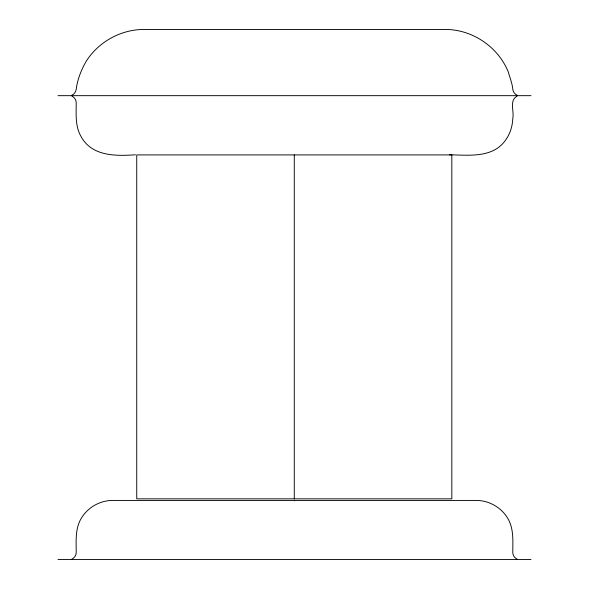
<?xml version="1.0" encoding="UTF-8"?>
<svg xmlns="http://www.w3.org/2000/svg" width="589" height="589" viewBox="0 0 589 589"><rect width="100%" height="100%" fill="white"/><g stroke="black" fill="none" stroke-linecap="round" stroke-linejoin="round"><path stroke-width="0.88" d="M517.009 96.191C509.073 100.454 514.337 111.49 512.798 118.411C512.474 126.525 509.927 134.498 504.957 140.97C492.058 158.294 468.211 155.091 449.451 154.789M71.991 559.027C74.464 557.879 76.084 555.456 76.202 552.725C76.239 541.652 75.112 529.96 80.435 519.785C86.649 508.108 99.357 500.444 112.587 500.429L476.413 500.429C489.643 500.444 502.351 508.108 508.565 519.785C513.888 529.96 512.761 541.652 512.798 552.725C512.916 555.456 514.536 557.879 517.009 559.027M71.806 95.227C75.296 93.909 76.401 90.095 76.57 86.708C78.204 77.571 81.724 68.942 86.406 60.954C98.805 41.686 120.973 29.479 143.9 29.45L445.1 29.45C472.268 29.332 498.095 46.789 508.285 71.946C509.927 77.814 512.32 83.528 512.842 89.653C513.24 92.134 514.882 94.233 517.194 95.227M58.009 95.668L530.991 95.668M135.477 154.789C115.046 156.173 91.133 156.416 80.435 135.433C75.112 125.258 76.239 113.567 76.202 102.493C76.084 99.762 74.464 97.34 71.991 96.191M58.009 559.55L530.991 559.55M294.5 500.429L294.5 500.834M294.279 154.914L294.279 498.839M451.822 154.914L136.736 154.914L136.736 498.839L451.822 498.839L451.822 154.914"/></g></svg>
